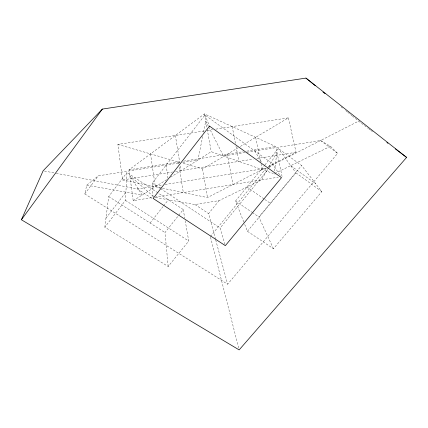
<?xml version="1.0" encoding="UTF-8"?>
<svg xmlns="http://www.w3.org/2000/svg" width="428" height="428" viewBox="0 0 428 428"><rect width="100%" height="100%" fill="white"/><g stroke="black" fill="none" stroke-linecap="round" stroke-linejoin="round"><path stroke-width="0.32" stroke-dasharray="2.14 1.6" d="M185.201 220.725L188.748 241.06L168.177 266.5L104.849 227.188L125.452 200.39L126.977 172.516L156.782 192.145M104.849 227.188L108.675 196.575L126.977 172.516M274.476 170.981L276.937 152.25L268.65 167.134M202.663 136.457L197.945 160.019L182.596 162.458M203.525 132.166L205.75 121.044L208.848 127.159M246.993 152.234L320.615 140.544L330.47 146.285L337.59 153.395L227.643 284.224L84.76 193.927L86.75 185.153L98.328 175.833L179.621 162.929M268.329 167.706L261.54 179.904L219.088 200.614L194.991 204.541L154.294 197.255M84.76 193.927L98.328 175.833M105.978 218.162L125.902 192.167M153.042 197.11L152.224 183.114L204.942 115.03L272.604 163.812L280.056 175.448M150.089 223.025L163.089 206.494M163.496 205.975L168.375 199.774M168.177 266.5L164.978 232.538L183.254 209.576L157.065 192.327M215.525 239.279L208.596 213.599L219.088 200.614M243.778 222.02L235.528 201.026L264.525 165.433M264.916 164.957L278.35 148.468L301.617 165.518L321.803 191.621L273.428 248.721L247.416 231.281L244.019 222.64M210.367 236.577L266.136 168.258L267.912 167.348M224.973 244.388L220.104 228.038L268.821 168.439M269.244 167.926L272.604 163.812M273.428 248.721L258.892 217.001L301.617 165.518M247.416 231.281L295.925 172.842L278.35 148.468M151.662 197.677L133.199 200.668L129.031 169.814L204.472 113.885L275.723 146.542L282.1 176.582L280.153 175.892M133.199 200.668L166.524 179.744M170.435 177.288L211.223 151.683L273.396 173.522M183.195 163.368L202.53 168.98L238.075 147.81M240.338 146.456L288.402 117.834L296.053 152.277L268.131 166.551M162.506 188.245L207.468 197.559L265.756 167.765M268.506 167.048L358.611 121.135L368.208 128.395M274.706 173.484L330.47 146.285M154.904 197.153L278.254 177.203M204.113 130.979L117.882 144.423L122.542 179.963L172.559 171.981M175.598 171.5L253.237 159.109M256.821 158.537L296.053 152.277M56.223 173.308L137.425 188.935L161.848 185.014M165.149 184.479L266.136 168.258M129.031 169.814L180.365 161.672M183.623 161.153L243.163 151.71M246.678 151.154L275.723 146.542M245.035 152.545L223.437 155.974L209.126 127.715M207.382 130.47L212.604 129.652M215.873 129.144L288.402 117.834M86.75 185.153L142.112 195.072L129.823 175.678L153.524 196.575M44.437 171.04L55.57 173.185M122.542 179.963L161.859 188.106M117.882 144.423L180.017 162.447M274.626 173.955L275.14 174.132M108.675 196.575L164.978 232.538M125.452 200.39L188.748 241.06M137.425 188.935L152.459 198.752M152.224 183.114L160.013 188.267M160.57 188.636L220.104 228.038M194.991 204.541L208.596 213.599M235.528 201.026L251.83 212.17M252.376 212.545L258.892 217.001M246.935 187.031L264.306 199.127M264.846 199.507L270.277 203.284M295.925 172.842L321.803 191.621M290.746 165.663L315.864 183.938M368.738 128.796L370.338 130.005M370.873 130.406L372.472 131.615M320.615 140.544L337.59 153.395M341.057 106.791L342.603 108.054M345.701 110.59L347.252 111.852M347.766 112.275L351.896 115.651M352.415 116.074L358.611 121.135M254.821 150.993L261.251 161.854M204.942 115.03L209.265 125.49M215.696 239.921L227.643 284.224M210.533 237.224L238.824 348.611M255.644 137.34L260.62 161.848M261.048 163.935L262.193 169.584M232.206 126.597L235.48 143.669M235.989 146.296L238.883 161.399M227.3 154.224L232.96 184.527M204.472 113.885L207.034 128.218M207.216 129.251L211.223 151.683M183.254 209.576L184.741 218.103M202.53 168.98L207.468 197.559M175.368 135.462L179.787 162.811M180.316 166.069L181.049 170.628M178.406 161.982L178.722 163.935M179.246 167.188L183.328 192.557M150.512 153.887L155.353 186.758M166.203 165.058L168.054 179.289"/><path stroke-width="0.64" d="M21.4 219.762L43.126 170.788L102.362 109.081L305.95 78.094L406.6 157.413L239.15 349.906L21.4 219.762L102.362 109.081M386.869 142.503L387.934 143.305M395.402 148.949L406.6 157.413M305.95 78.094L315.243 85.691M322.985 92.02L325.05 93.711M209.517 126.105L153.122 198.442L225.347 245.645L281.48 177.668L209.517 126.105"/></g></svg>
